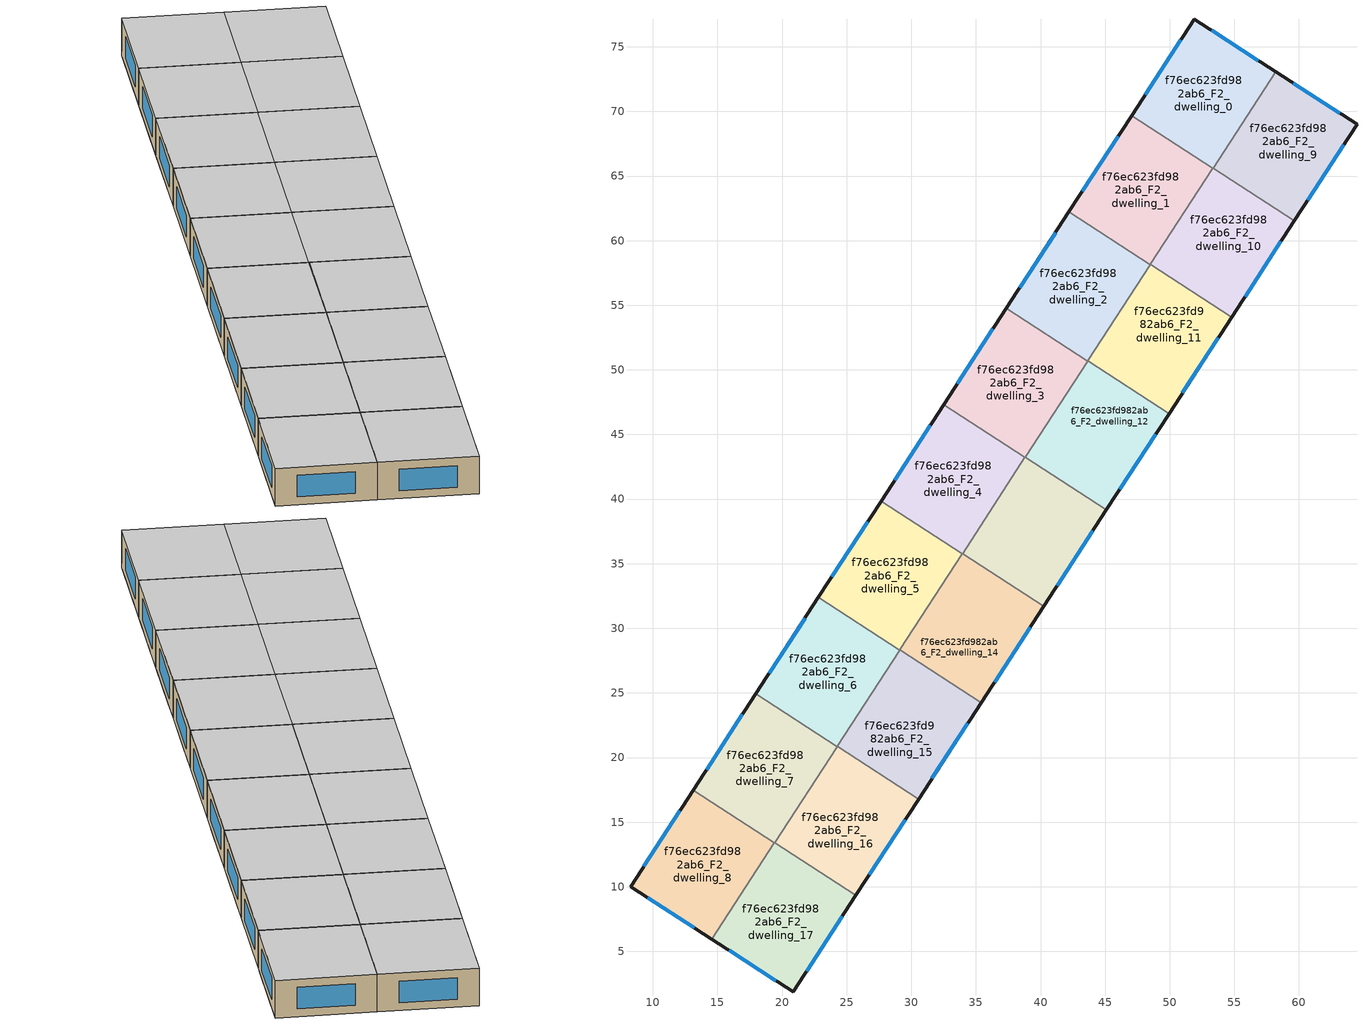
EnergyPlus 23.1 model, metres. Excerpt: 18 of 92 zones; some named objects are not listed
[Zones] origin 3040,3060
f76ec623fd982ab6_F2_dwelling_0
 floor to f76ec623fd982ab6_F1_dwelling_0 (EU_floor_Construction): 58.19,73.07 53.34,65.6 47.05,69.68 51.89,77.13 z6
 wall outside (EU_wall_Construction): 58.19,73.07 51.89,77.13 47.05,69.68 z6:9
 wall to f76ec623fd982ab6_F2_dwelling_1 (EU_wall_Construction): 47.05,69.68 53.34,65.6 z6:9
 wall to f76ec623fd982ab6_F2_dwelling_9 (EU_wall_Construction): 53.35,65.62 58.19,73.07 z6:9
 wall to f76ec623fd982ab6_F2_dwelling_10 (EU_wall_Construction): 53.34,65.6 53.35,65.62 z6:9
 window (EU_Window_Construction): 50.85,75.54 48.09,71.28 / 56.84,73.94 53.24,76.26 z6.64:8.36
 ceiling to f76ec623fd982ab6_F3_dwelling_0 (EU_floor_Construction): 53.34,65.6 58.19,73.07 51.89,77.13 47.05,69.68 z9
f76ec623fd982ab6_F2_dwelling_1
 floor to f76ec623fd982ab6_F1_dwelling_1 (EU_floor_Construction): 53.34,65.6 48.49,58.14 42.2,62.22 47.05,69.68 z6
 wall outside (EU_wall_Construction): 47.05,69.68 42.2,62.22 z6:9
 wall to f76ec623fd982ab6_F2_dwelling_2 (EU_wall_Construction): 42.2,62.22 48.49,58.14 z6:9
 wall to f76ec623fd982ab6_F2_dwelling_10 (EU_wall_Construction): 48.5,58.16 53.34,65.6 z6:9
 wall to f76ec623fd982ab6_F2_dwelling_11 (EU_wall_Construction): 48.49,58.14 48.5,58.16 z6:9
 window (EU_Window_Construction): 46.01,68.09 43.24,63.82 z6.64:8.36
 ceiling to f76ec623fd982ab6_F3_dwelling_1 (EU_floor_Construction): 48.49,58.14 53.34,65.6 47.05,69.68 42.2,62.22 z9
f76ec623fd982ab6_F2_dwelling_10
 floor to f76ec623fd982ab6_F1_dwelling_10 (EU_floor_Construction): 59.64,61.53 55.76,55.57 49.47,59.65 53.35,65.62 z6
 floor to f76ec623fd982ab6_F1_dwelling_11 (EU_floor_Construction): 55.76,55.57 54.79,54.07 48.5,58.16 49.47,59.65 z6
 wall outside (EU_wall_Construction): 54.79,54.07 59.64,61.53 z6:9
 wall to f76ec623fd982ab6_F2_dwelling_9 (EU_wall_Construction): 59.64,61.53 53.35,65.62 z6:9
 wall to f76ec623fd982ab6_F2_dwelling_11 (EU_wall_Construction): 48.5,58.16 54.79,54.07 z6:9
 window (EU_Window_Construction): 55.83,55.67 58.6,59.94 z6.64:8.36
 ceiling to f76ec623fd982ab6_F3_dwelling_10 (EU_floor_Construction): 54.79,54.07 59.64,61.53 53.35,65.62 48.5,58.16 z9
f76ec623fd982ab6_F2_dwelling_11
 floor to f76ec623fd982ab6_F1_dwelling_11 (EU_floor_Construction): 54.79,54.07 51.4,48.85 45.11,52.94 48.5,58.16 z6
 floor to f76ec623fd982ab6_F1_dwelling_12 (EU_floor_Construction): 51.4,48.85 49.94,46.62 43.66,50.7 45.11,52.94 z6
 wall outside (EU_wall_Construction): 49.94,46.62 54.79,54.07 z6:9
 wall to f76ec623fd982ab6_F2_dwelling_12 (EU_wall_Construction): 43.66,50.7 49.94,46.62 z6:9
 wall to f76ec623fd982ab6_F2_dwelling_2 (EU_wall_Construction): 48.49,58.14 43.66,50.7 z6:9
 window (EU_Window_Construction): 50.98,48.21 53.75,52.48 z6.64:8.36
 ceiling to f76ec623fd982ab6_F3_dwelling_11 (EU_floor_Construction): 49.94,46.62 54.79,54.07 48.5,58.16 43.66,50.7 z9
f76ec623fd982ab6_F2_dwelling_12
 floor to f76ec623fd982ab6_F1_dwelling_13 (EU_floor_Construction): 47.03,42.14 45.1,39.16 38.81,43.24 40.75,46.23 z6
 floor adiabatic (EU_floor_Construction): 49.94,46.62 47.03,42.14 40.75,46.23 43.66,50.7 z6
 wall outside (EU_wall_Construction): 45.1,39.16 49.94,46.62 z6:9
 wall to f76ec623fd982ab6_F2_dwelling_13 (EU_wall_Construction): 38.81,43.24 45.1,39.16 z6:9
 wall to f76ec623fd982ab6_F2_dwelling_3 (EU_wall_Construction): 43.64,50.68 38.81,43.24 z6:9
 wall to f76ec623fd982ab6_F2_dwelling_2 (EU_wall_Construction): 43.65,50.7 43.64,50.68 z6:9
 window (EU_Window_Construction): 46.13,40.75 48.9,45.02 z6.64:8.36
 ceiling to f76ec623fd982ab6_F3_dwelling_12 (EU_floor_Construction): 45.1,39.16 49.94,46.62 43.66,50.7 38.81,43.24 z9
f76ec623fd982ab6_F2_dwelling_13
 floor to f76ec623fd982ab6_F1_dwelling_13 (EU_floor_Construction): 45.1,39.16 42.67,35.43 36.39,39.51 38.81,43.24 z6
 floor to f76ec623fd982ab6_F1_dwelling_14 (EU_floor_Construction): 42.67,35.43 40.25,31.7 33.96,35.78 36.39,39.51 z6
 wall outside (EU_wall_Construction): 40.25,31.7 45.1,39.16 z6:9
 wall to f76ec623fd982ab6_F2_dwelling_14 (EU_wall_Construction): 33.96,35.78 40.25,31.7 z6:9
 wall to f76ec623fd982ab6_F2_dwelling_4 (EU_wall_Construction): 38.8,43.22 33.96,35.78 z6:9
 wall to f76ec623fd982ab6_F2_dwelling_3 (EU_wall_Construction): 38.81,43.24 38.8,43.22 z6:9
 window (EU_Window_Construction): 41.29,33.3 44.06,37.56 z6.64:8.36
 ceiling to f76ec623fd982ab6_F3_dwelling_13 (EU_floor_Construction): 40.25,31.7 45.1,39.16 38.81,43.24 33.96,35.78 z9
f76ec623fd982ab6_F2_dwelling_14
 floor to f76ec623fd982ab6_F1_dwelling_14 (EU_floor_Construction): 40.25,31.7 38.31,28.71 32.02,32.8 33.96,35.78 z6
 floor to f76ec623fd982ab6_F1_dwelling_15 (EU_floor_Construction): 38.31,28.71 35.4,24.24 29.11,28.33 32.02,32.8 z6
 wall outside (EU_wall_Construction): 35.4,24.24 40.25,31.7 z6:9
 wall to f76ec623fd982ab6_F2_dwelling_15 (EU_wall_Construction): 29.11,28.33 35.4,24.24 z6:9
 wall to f76ec623fd982ab6_F2_dwelling_5 (EU_wall_Construction): 33.95,35.76 29.11,28.33 z6:9
 wall to f76ec623fd982ab6_F2_dwelling_4 (EU_wall_Construction): 33.96,35.78 33.95,35.76 z6:9
 window (EU_Window_Construction): 36.44,25.84 39.21,30.1 z6.64:8.36
 ceiling to f76ec623fd982ab6_F3_dwelling_14 (EU_floor_Construction): 35.4,24.24 40.25,31.7 33.96,35.78 29.11,28.33 z9
f76ec623fd982ab6_F2_dwelling_15
 floor to f76ec623fd982ab6_F1_dwelling_16 (EU_floor_Construction): 33.95,22 30.56,16.78 24.27,20.87 27.66,26.09 z6
 floor to f76ec623fd982ab6_F1_dwelling_15 (EU_floor_Construction): 35.4,24.24 33.95,22 27.66,26.09 29.11,28.33 z6
 wall outside (EU_wall_Construction): 30.56,16.78 35.4,24.24 z6:9
 wall to f76ec623fd982ab6_F2_dwelling_16 (EU_wall_Construction): 24.27,20.87 30.56,16.78 z6:9
 wall to f76ec623fd982ab6_F2_dwelling_6 (EU_wall_Construction): 29.1,28.3 24.27,20.87 z6:9
 wall to f76ec623fd982ab6_F2_dwelling_5 (EU_wall_Construction): 29.11,28.33 29.1,28.3 z6:9
 window (EU_Window_Construction): 31.59,18.38 34.36,22.64 z6.64:8.36
 ceiling to f76ec623fd982ab6_F3_dwelling_15 (EU_floor_Construction): 30.56,16.78 35.4,24.24 29.11,28.33 24.27,20.87 z9
f76ec623fd982ab6_F2_dwelling_16
 floor to f76ec623fd982ab6_F1_dwelling_16 (EU_floor_Construction): 30.56,16.78 29.59,15.29 23.3,19.38 24.27,20.87 z6
 floor to f76ec623fd982ab6_F1_dwelling_17 (EU_floor_Construction): 29.59,15.29 25.71,9.32 19.42,13.41 23.3,19.38 z6
 wall outside (EU_wall_Construction): 25.71,9.32 30.56,16.78 z6:9
 wall to f76ec623fd982ab6_F2_dwelling_17 (EU_wall_Construction): 19.42,13.41 25.71,9.32 z6:9
 wall to f76ec623fd982ab6_F2_dwelling_7 (EU_wall_Construction): 24.25,20.85 19.42,13.41 z6:9
 wall to f76ec623fd982ab6_F2_dwelling_6 (EU_wall_Construction): 24.27,20.87 24.26,20.85 z6:9
 window (EU_Window_Construction): 26.75,10.92 29.52,15.18 z6.64:8.36
 ceiling to f76ec623fd982ab6_F3_dwelling_16 (EU_floor_Construction): 25.71,9.32 30.56,16.78 24.27,20.87 19.42,13.41 z9
f76ec623fd982ab6_F2_dwelling_17
 floor to f76ec623fd982ab6_F1_dwelling_17 (EU_floor_Construction): 25.71,9.32 25.22,8.58 18.94,12.66 19.42,13.41 z6
 floor to f76ec623fd982ab6_F1_dwelling_18 (EU_floor_Construction): 25.22,8.58 20.87,1.87 14.57,5.94 18.94,12.66 z6
 wall outside (EU_wall_Construction): 14.57,5.94 20.87,1.87 25.71,9.32 z6:9
 wall to f76ec623fd982ab6_F2_dwelling_8 (EU_wall_Construction): 19.41,13.39 14.57,5.94 z6:9
 wall to f76ec623fd982ab6_F2_dwelling_7 (EU_wall_Construction): 19.42,13.41 19.41,13.39 z6:9
 window (EU_Window_Construction): 21.91,3.47 24.67,7.73 / 15.92,5.07 19.52,2.74 z6.64:8.36
 ceiling to f76ec623fd982ab6_F3_dwelling_17 (EU_floor_Construction): 20.87,1.87 25.71,9.32 19.42,13.41 14.57,5.94 z9
f76ec623fd982ab6_F2_dwelling_2
 floor to f76ec623fd982ab6_F1_dwelling_2 (EU_floor_Construction): 48.49,58.14 43.64,50.68 37.35,54.77 42.2,62.22 z6
 wall outside (EU_wall_Construction): 42.2,62.22 37.35,54.77 z6:9
 wall to f76ec623fd982ab6_F2_dwelling_3 (EU_wall_Construction): 37.35,54.77 43.64,50.68 z6:9
 window (EU_Window_Construction): 41.16,60.63 38.39,56.36 z6.64:8.36
 ceiling to f76ec623fd982ab6_F3_dwelling_2 (EU_floor_Construction): 43.64,50.68 48.49,58.14 42.2,62.22 37.35,54.77 z9
f76ec623fd982ab6_F2_dwelling_3
 floor to f76ec623fd982ab6_F1_dwelling_3 (EU_floor_Construction): 43.64,50.68 38.79,43.22 32.51,47.31 37.35,54.77 z6
 wall outside (EU_wall_Construction): 37.35,54.77 32.51,47.31 z6:9
 wall to f76ec623fd982ab6_F2_dwelling_4 (EU_wall_Construction): 32.51,47.31 38.79,43.22 z6:9
 window (EU_Window_Construction): 36.32,53.17 33.55,48.91 z6.64:8.36
 ceiling to f76ec623fd982ab6_F3_dwelling_3 (EU_floor_Construction): 38.79,43.22 43.64,50.68 37.35,54.77 32.51,47.31 z9
f76ec623fd982ab6_F2_dwelling_4
 floor to f76ec623fd982ab6_F1_dwelling_4 (EU_floor_Construction): 38.79,43.22 33.95,35.76 27.66,39.85 32.51,47.31 z6
 wall outside (EU_wall_Construction): 32.51,47.31 27.66,39.85 z6:9
 wall to f76ec623fd982ab6_F2_dwelling_5 (EU_wall_Construction): 27.66,39.85 33.95,35.76 z6:9
 window (EU_Window_Construction): 31.47,45.71 28.7,41.45 z6.64:8.36
 ceiling to f76ec623fd982ab6_F3_dwelling_4 (EU_floor_Construction): 33.95,35.76 38.79,43.22 32.51,47.31 27.66,39.85 z9
f76ec623fd982ab6_F2_dwelling_5
 floor to f76ec623fd982ab6_F1_dwelling_5 (EU_floor_Construction): 33.95,35.76 29.1,28.3 22.82,32.39 27.66,39.85 z6
 wall outside (EU_wall_Construction): 27.66,39.85 22.82,32.39 z6:9
 wall to f76ec623fd982ab6_F2_dwelling_6 (EU_wall_Construction): 22.82,32.39 29.1,28.3 z6:9
 window (EU_Window_Construction): 26.62,38.25 23.85,33.99 z6.64:8.36
 ceiling to f76ec623fd982ab6_F3_dwelling_5 (EU_floor_Construction): 29.1,28.3 33.95,35.76 27.66,39.85 22.82,32.39 z9
f76ec623fd982ab6_F2_dwelling_6
 floor to f76ec623fd982ab6_F1_dwelling_6 (EU_floor_Construction): 29.1,28.3 24.26,20.85 17.97,24.93 22.82,32.39 z6
 wall outside (EU_wall_Construction): 22.82,32.39 17.97,24.93 z6:9
 wall to f76ec623fd982ab6_F2_dwelling_7 (EU_wall_Construction): 17.97,24.93 24.26,20.85 z6:9
 window (EU_Window_Construction): 21.78,30.79 19.01,26.53 z6.64:8.36
 ceiling to f76ec623fd982ab6_F3_dwelling_6 (EU_floor_Construction): 24.26,20.85 29.1,28.3 22.82,32.39 17.97,24.93 z9
f76ec623fd982ab6_F2_dwelling_7
 floor to f76ec623fd982ab6_F1_dwelling_7 (EU_floor_Construction): 24.26,20.85 19.41,13.39 13.12,17.47 17.97,24.93 z6
 wall outside (EU_wall_Construction): 17.97,24.93 13.12,17.47 z6:9
 wall to f76ec623fd982ab6_F2_dwelling_8 (EU_wall_Construction): 13.12,17.47 19.41,13.39 z6:9
 window (EU_Window_Construction): 16.93,23.33 14.16,19.07 z6.64:8.36
 ceiling to f76ec623fd982ab6_F3_dwelling_7 (EU_floor_Construction): 19.41,13.39 24.26,20.85 17.97,24.93 13.12,17.47 z9
f76ec623fd982ab6_F2_dwelling_8
 floor to f76ec623fd982ab6_F1_dwelling_8 (EU_floor_Construction): 19.41,13.39 14.57,5.94 8.27,10 13.12,17.47 z6
 wall outside (EU_wall_Construction): 13.12,17.47 8.27,10 14.57,5.94 z6:9
 window (EU_Window_Construction): 9.62,9.13 13.22,6.81 / 12.08,15.87 9.31,11.6 z6.64:8.36
 ceiling to f76ec623fd982ab6_F3_dwelling_8 (EU_floor_Construction): 14.57,5.94 19.41,13.39 13.12,17.47 8.27,10 z9
f76ec623fd982ab6_F2_dwelling_9
 floor to f76ec623fd982ab6_F1_dwelling_9 (EU_floor_Construction): 64.49,69 60.12,62.28 53.83,66.37 58.19,73.07 z6
 floor to f76ec623fd982ab6_F1_dwelling_10 (EU_floor_Construction): 60.12,62.28 59.64,61.53 53.35,65.62 53.83,66.37 z6
 wall outside (EU_wall_Construction): 59.64,61.53 64.49,69 58.19,73.07 z6:9
 window (EU_Window_Construction): 63.14,69.87 59.54,72.2 / 60.68,63.13 63.45,67.4 z6.64:8.36
 ceiling to f76ec623fd982ab6_F3_dwelling_9 (EU_floor_Construction): 59.64,61.53 64.49,69 58.19,73.07 53.35,65.62 z9
[Building]
EU S2 Campaign: North Axis=0; Terrain=City; Solar Distribution=FullExterior
[Site:Location]
Yerevan-Zvartnots.Intl.AP: Latitude=40.15; Longitude=44.383; Time Zone=4; Elevation=854
[SizingPeriod:WeatherFileDays]
AnnualSizingPeriod: Begin Month=1; Begin Day of Month=1; End Month=12; End Day of Month=31; Day of Week for Start Day=Monday; Use Weather File Daylight Saving Period=No; Use Weather File Rain and Snow Indicators=No
[MATERIAL]
EU_InternalMass_Material: Roughness=MediumRough; Thickness=0.1; Conductivity=1; Density=1800; Specific Heat=900; Thermal Absorptance=0.9; Solar Absorptance=0.7; Visible Absorptance=0.7
[MATERIAL:NOMASS] Roughness=MediumRough; Thermal Absorptance=0.9; Solar Absorptance=0.7; Visible Absorptance=0.7
Name | Thermal Resistance
EU_wall_NoMass | 1.05043
EU_floor_NoMass | 0.478065
[WINDOWMATERIAL:SIMPLEGLAZINGSYSTEM]
EU_Window_SimpleGlazing: UFactor=2.5566; Solar Heat Gain Coefficient=0.75; Visible Transmittance=0.75
[CONSTRUCTION]
EU_wall_Construction: EU_wall_NoMass
EU_floor_Construction: EU_floor_NoMass
EU_Window_Construction: EU_Window_SimpleGlazing
EU_InternalMass_Construction: EU_InternalMass_Material
[ZONE] Type=1; Multiplier=1; Ceiling Height=autocalculate; Floor Area=autocalculate; Part of Total Floor Area=Yes
Name | Volume
f76ec623fd982ab6_F2_dwelling_0 | 200.078
f76ec623fd982ab6_F2_dwelling_1; f76ec623fd982ab6_F2_dwelling_12 | 200.084
f76ec623fd982ab6_F2_dwelling_10; f76ec623fd982ab6_F2_dwelling_11; f76ec623fd982ab6_F2_dwelling_14 | 200.121
f76ec623fd982ab6_F2_dwelling_13 | 200.104
f76ec623fd982ab6_F2_dwelling_15 | 200.102
f76ec623fd982ab6_F2_dwelling_16 | 200.124
f76ec623fd982ab6_F2_dwelling_17 | 200.098
f76ec623fd982ab6_F2_dwelling_2; f76ec623fd982ab6_F2_dwelling_3; f76ec623fd982ab6_F2_dwelling_5 | 200.082
f76ec623fd982ab6_F2_dwelling_4 | 200.072
f76ec623fd982ab6_F2_dwelling_6; f76ec623fd982ab6_F2_dwelling_7 | 200.099
f76ec623fd982ab6_F2_dwelling_8 | 200.076
f76ec623fd982ab6_F2_dwelling_9 | 200.115
[INTERNALMASS] Construction=EU_InternalMass_Construction
Name | Zone or ZoneList | Surface Area
f76ec623fd982ab6_F2_dwelling_0_EU_InternalMass | f76ec623fd982ab6_F2_dwelling_0 | 66.6927
f76ec623fd982ab6_F2_dwelling_1_EU_InternalMass | f76ec623fd982ab6_F2_dwelling_1 | 66.6947
f76ec623fd982ab6_F2_dwelling_2_EU_InternalMass | f76ec623fd982ab6_F2_dwelling_2 | 66.694
f76ec623fd982ab6_F2_dwelling_3_EU_InternalMass | f76ec623fd982ab6_F2_dwelling_3 | 66.694
f76ec623fd982ab6_F2_dwelling_4_EU_InternalMass | f76ec623fd982ab6_F2_dwelling_4 | 66.6981
f76ec623fd982ab6_F2_dwelling_5_EU_InternalMass | f76ec623fd982ab6_F2_dwelling_5 | 66.694
f76ec623fd982ab6_F2_dwelling_6_EU_InternalMass | f76ec623fd982ab6_F2_dwelling_6 | 66.6996
f76ec623fd982ab6_F2_dwelling_7_EU_InternalMass | f76ec623fd982ab6_F2_dwelling_7 | 66.6996
f76ec623fd982ab6_F2_dwelling_8_EU_InternalMass | f76ec623fd982ab6_F2_dwelling_8 | 66.692
f76ec623fd982ab6_F2_dwelling_9_EU_InternalMass | f76ec623fd982ab6_F2_dwelling_9 | 66.705
f76ec623fd982ab6_F2_dwelling_10_EU_InternalMass | f76ec623fd982ab6_F2_dwelling_10 | 66.707
f76ec623fd982ab6_F2_dwelling_11_EU_InternalMass | f76ec623fd982ab6_F2_dwelling_11 | 66.707
f76ec623fd982ab6_F2_dwelling_12_EU_InternalMass | f76ec623fd982ab6_F2_dwelling_12 | 66.695
f76ec623fd982ab6_F2_dwelling_13_EU_InternalMass | f76ec623fd982ab6_F2_dwelling_13 | 66.7013
f76ec623fd982ab6_F2_dwelling_14_EU_InternalMass | f76ec623fd982ab6_F2_dwelling_14 | 66.707
f76ec623fd982ab6_F2_dwelling_15_EU_InternalMass | f76ec623fd982ab6_F2_dwelling_15 | 66.7007
f76ec623fd982ab6_F2_dwelling_16_EU_InternalMass | f76ec623fd982ab6_F2_dwelling_16 | 66.7078
f76ec623fd982ab6_F2_dwelling_17_EU_InternalMass | f76ec623fd982ab6_F2_dwelling_17 | 66.6994
[OTHEREQUIPMENT] Fuel Type=Electricity; Design Level Calculation Method=Watts/Area; Power per Zone Floor Area=1; Fraction Latent=0; Fraction Radiant=0; Fraction Lost=0; Carbon Dioxide Generation Rate=0; EndUse Subcategory=EU_Step8_InternalGains
Name | Zone or ZoneList or Space or SpaceList | Schedule
EU_Step8_InternalGain_f76ec623fd982ab6_F2_dwelling_0_f000 | f76ec623fd982ab6_F2_dwelling_0 | EU_Step8_GainSchedule_f76ec623fd982ab6_F2_dwelling_0_f000
EU_Step8_InternalGain_f76ec623fd982ab6_F2_dwelling_1_f000 | f76ec623fd982ab6_F2_dwelling_1 | EU_Step8_GainSchedule_f76ec623fd982ab6_F2_dwelling_1_f000
EU_Step8_InternalGain_f76ec623fd982ab6_F2_dwelling_2_f000 | f76ec623fd982ab6_F2_dwelling_2 | EU_Step8_GainSchedule_f76ec623fd982ab6_F2_dwelling_2_f000
EU_Step8_InternalGain_f76ec623fd982ab6_F2_dwelling_3_f000 | f76ec623fd982ab6_F2_dwelling_3 | EU_Step8_GainSchedule_f76ec623fd982ab6_F2_dwelling_3_f000
EU_Step8_InternalGain_f76ec623fd982ab6_F2_dwelling_4_f000 | f76ec623fd982ab6_F2_dwelling_4 | EU_Step8_GainSchedule_f76ec623fd982ab6_F2_dwelling_4_f000
EU_Step8_InternalGain_f76ec623fd982ab6_F2_dwelling_5_f000 | f76ec623fd982ab6_F2_dwelling_5 | EU_Step8_GainSchedule_f76ec623fd982ab6_F2_dwelling_5_f000
EU_Step8_InternalGain_f76ec623fd982ab6_F2_dwelling_6_f000 | f76ec623fd982ab6_F2_dwelling_6 | EU_Step8_GainSchedule_f76ec623fd982ab6_F2_dwelling_6_f000
EU_Step8_InternalGain_f76ec623fd982ab6_F2_dwelling_7_f000 | f76ec623fd982ab6_F2_dwelling_7 | EU_Step8_GainSchedule_f76ec623fd982ab6_F2_dwelling_7_f000
EU_Step8_InternalGain_f76ec623fd982ab6_F2_dwelling_8_f000 | f76ec623fd982ab6_F2_dwelling_8 | EU_Step8_GainSchedule_f76ec623fd982ab6_F2_dwelling_8_f000
EU_Step8_InternalGain_f76ec623fd982ab6_F2_dwelling_9_f000 | f76ec623fd982ab6_F2_dwelling_9 | EU_Step8_GainSchedule_f76ec623fd982ab6_F2_dwelling_9_f000
EU_Step8_InternalGain_f76ec623fd982ab6_F2_dwelling_10_f000 | f76ec623fd982ab6_F2_dwelling_10 | EU_Step8_GainSchedule_f76ec623fd982ab6_F2_dwelling_10_f000
EU_Step8_InternalGain_f76ec623fd982ab6_F2_dwelling_11_f000 | f76ec623fd982ab6_F2_dwelling_11 | EU_Step8_GainSchedule_f76ec623fd982ab6_F2_dwelling_11_f000
EU_Step8_InternalGain_f76ec623fd982ab6_F2_dwelling_12_f000 | f76ec623fd982ab6_F2_dwelling_12 | EU_Step8_GainSchedule_f76ec623fd982ab6_F2_dwelling_12_f000
EU_Step8_InternalGain_f76ec623fd982ab6_F2_dwelling_13_f000 | f76ec623fd982ab6_F2_dwelling_13 | EU_Step8_GainSchedule_f76ec623fd982ab6_F2_dwelling_13_f000
EU_Step8_InternalGain_f76ec623fd982ab6_F2_dwelling_14_f000 | f76ec623fd982ab6_F2_dwelling_14 | EU_Step8_GainSchedule_f76ec623fd982ab6_F2_dwelling_14_f000
EU_Step8_InternalGain_f76ec623fd982ab6_F2_dwelling_15_f000 | f76ec623fd982ab6_F2_dwelling_15 | EU_Step8_GainSchedule_f76ec623fd982ab6_F2_dwelling_15_f000
EU_Step8_InternalGain_f76ec623fd982ab6_F2_dwelling_16_f000 | f76ec623fd982ab6_F2_dwelling_16 | EU_Step8_GainSchedule_f76ec623fd982ab6_F2_dwelling_16_f000
EU_Step8_InternalGain_f76ec623fd982ab6_F2_dwelling_17_f000 | f76ec623fd982ab6_F2_dwelling_17 | EU_Step8_GainSchedule_f76ec623fd982ab6_F2_dwelling_17_f000
[ZONEVENTILATION:DESIGNFLOWRATE] Schedule=EU_AlwaysOn; Design Flow Rate Calculation Method=AirChanges/Hour; Air Changes per Hour=0.557805; Ventilation Type=Natural; Fan Pressure Rise=0; Fan Total Efficiency=1; Constant Term Coefficient=1; Temperature Term Coefficient=0; Velocity Term Coefficient=0; Velocity Squared Term Coefficient=0; Minimum Indoor Temperature=-100; Maximum Indoor Temperature=100; Delta Temperature=-100; Minimum Outdoor Temperature=-100; Maximum Outdoor Temperature=100; Maximum Wind Speed=40
Name | Zone or ZoneList or Space or SpaceList
EU_ConstantAir_f76ec623fd982ab6_F2_dwelling_0 | f76ec623fd982ab6_F2_dwelling_0
EU_ConstantAir_f76ec623fd982ab6_F2_dwelling_1 | f76ec623fd982ab6_F2_dwelling_1
EU_ConstantAir_f76ec623fd982ab6_F2_dwelling_2 | f76ec623fd982ab6_F2_dwelling_2
EU_ConstantAir_f76ec623fd982ab6_F2_dwelling_3 | f76ec623fd982ab6_F2_dwelling_3
EU_ConstantAir_f76ec623fd982ab6_F2_dwelling_4 | f76ec623fd982ab6_F2_dwelling_4
EU_ConstantAir_f76ec623fd982ab6_F2_dwelling_5 | f76ec623fd982ab6_F2_dwelling_5
EU_ConstantAir_f76ec623fd982ab6_F2_dwelling_6 | f76ec623fd982ab6_F2_dwelling_6
EU_ConstantAir_f76ec623fd982ab6_F2_dwelling_7 | f76ec623fd982ab6_F2_dwelling_7
EU_ConstantAir_f76ec623fd982ab6_F2_dwelling_8 | f76ec623fd982ab6_F2_dwelling_8
EU_ConstantAir_f76ec623fd982ab6_F2_dwelling_9 | f76ec623fd982ab6_F2_dwelling_9
EU_ConstantAir_f76ec623fd982ab6_F2_dwelling_10 | f76ec623fd982ab6_F2_dwelling_10
EU_ConstantAir_f76ec623fd982ab6_F2_dwelling_11 | f76ec623fd982ab6_F2_dwelling_11
EU_ConstantAir_f76ec623fd982ab6_F2_dwelling_12 | f76ec623fd982ab6_F2_dwelling_12
EU_ConstantAir_f76ec623fd982ab6_F2_dwelling_13 | f76ec623fd982ab6_F2_dwelling_13
EU_ConstantAir_f76ec623fd982ab6_F2_dwelling_14 | f76ec623fd982ab6_F2_dwelling_14
EU_ConstantAir_f76ec623fd982ab6_F2_dwelling_15 | f76ec623fd982ab6_F2_dwelling_15
EU_ConstantAir_f76ec623fd982ab6_F2_dwelling_16 | f76ec623fd982ab6_F2_dwelling_16
EU_ConstantAir_f76ec623fd982ab6_F2_dwelling_17 | f76ec623fd982ab6_F2_dwelling_17
[HVACTEMPLATE:ZONE:IDEALLOADSAIRSYSTEM] System Availability Schedule=EU_AlwaysOn; Maximum Heating Supply Air Temperature=50; Minimum Cooling Supply Air Temperature=13; Maximum Heating Supply Air Humidity Ratio=0.0156; Minimum Cooling Supply Air Humidity Ratio=0.0077; Heating Limit=NoLimit; Cooling Limit=NoLimit; Heating Availability Schedule=EU_AlwaysOn; Cooling Availability Schedule=EU_CoolingOff; Dehumidification Control Type=ConstantSensibleHeatRatio; Cooling Sensible Heat Ratio=0.7; Dehumidification Setpoint=60; Humidification Control Type=None; Humidification Setpoint=30; Outdoor Air Method=None; Outdoor Air Flow Rate per Person=0.00944; Outdoor Air Flow Rate per Zone Floor Area=0; Outdoor Air Flow Rate per Zone=0; Demand Controlled Ventilation Type=None; Outdoor Air Economizer Type=NoEconomizer; Heat Recovery Type=None; Sensible Heat Recovery Effectiveness=0.7; Latent Heat Recovery Effectiveness=0.65
Name | Template Thermostat
f76ec623fd982ab6_F2_dwelling_0 | EU_HeatOnly_f76ec623fd982ab6_F2_dwelling_0
f76ec623fd982ab6_F2_dwelling_1 | EU_HeatOnly_f76ec623fd982ab6_F2_dwelling_1
f76ec623fd982ab6_F2_dwelling_2 | EU_HeatOnly_f76ec623fd982ab6_F2_dwelling_2
f76ec623fd982ab6_F2_dwelling_3 | EU_HeatOnly_f76ec623fd982ab6_F2_dwelling_3
f76ec623fd982ab6_F2_dwelling_4 | EU_HeatOnly_f76ec623fd982ab6_F2_dwelling_4
f76ec623fd982ab6_F2_dwelling_5 | EU_HeatOnly_f76ec623fd982ab6_F2_dwelling_5
f76ec623fd982ab6_F2_dwelling_6 | EU_HeatOnly_f76ec623fd982ab6_F2_dwelling_6
f76ec623fd982ab6_F2_dwelling_7 | EU_HeatOnly_f76ec623fd982ab6_F2_dwelling_7
f76ec623fd982ab6_F2_dwelling_8 | EU_HeatOnly_f76ec623fd982ab6_F2_dwelling_8
f76ec623fd982ab6_F2_dwelling_9 | EU_HeatOnly_f76ec623fd982ab6_F2_dwelling_9
f76ec623fd982ab6_F2_dwelling_10 | EU_HeatOnly_f76ec623fd982ab6_F2_dwelling_10
f76ec623fd982ab6_F2_dwelling_11 | EU_HeatOnly_f76ec623fd982ab6_F2_dwelling_11
f76ec623fd982ab6_F2_dwelling_12 | EU_HeatOnly_f76ec623fd982ab6_F2_dwelling_12
f76ec623fd982ab6_F2_dwelling_13 | EU_HeatOnly_f76ec623fd982ab6_F2_dwelling_13
f76ec623fd982ab6_F2_dwelling_14 | EU_HeatOnly_f76ec623fd982ab6_F2_dwelling_14
f76ec623fd982ab6_F2_dwelling_15 | EU_HeatOnly_f76ec623fd982ab6_F2_dwelling_15
f76ec623fd982ab6_F2_dwelling_16 | EU_HeatOnly_f76ec623fd982ab6_F2_dwelling_16
f76ec623fd982ab6_F2_dwelling_17 | EU_HeatOnly_f76ec623fd982ab6_F2_dwelling_17
[SIZING:ZONE] Zone Cooling Design Supply Air Temperature Input Method=SupplyAirTemperature; Zone Cooling Design Supply Air Temperature=13; Zone Heating Design Supply Air Temperature Input Method=SupplyAirTemperature; Zone Heating Design Supply Air Temperature=50; Zone Cooling Design Supply Air Humidity Ratio=0.008; Zone Heating Design Supply Air Humidity Ratio=0.008; Cooling Design Air Flow Method=DesignDay; Cooling Design Air Flow Rate=0; Cooling Minimum Air Flow per Zone Floor Area=0.000762; Cooling Minimum Air Flow=0; Cooling Minimum Air Flow Fraction=0.2; Heating Design Air Flow Method=DesignDay; Heating Design Air Flow Rate=0; Heating Maximum Air Flow per Zone Floor Area=0.002032; Heating Maximum Air Flow=0.141576; Heating Maximum Air Flow Fraction=0.3; Account for Dedicated Outdoor Air System=No; Dedicated Outdoor Air System Control Strategy=NeutralSupplyAir; Dedicated Outdoor Air Low Setpoint Temperature for Design=autosize; Dedicated Outdoor Air High Setpoint Temperature for Design=autosize; Zone Load Sizing Method=Sensible Load Only No Latent Load; Zone Latent Cooling Design Supply Air Humidity Ratio Input Method=HumidityRatioDifference; Zone Cooling Design Supply Air Humidity Ratio Difference=0.005; Zone Latent Heating Design Supply Air Humidity Ratio Input Method=HumidityRatioDifference; Zone Humidification Design Supply Air Humidity Ratio Difference=0.005
f76ec623fd982ab6_F2_dwelling_0; f76ec623fd982ab6_F2_dwelling_1; f76ec623fd982ab6_F2_dwelling_2; f76ec623fd982ab6_F2_dwelling_3; f76ec623fd982ab6_F2_dwelling_4; f76ec623fd982ab6_F2_dwelling_5; f76ec623fd982ab6_F2_dwelling_6; f76ec623fd982ab6_F2_dwelling_7; f76ec623fd982ab6_F2_dwelling_8; f76ec623fd982ab6_F2_dwelling_9; f76ec623fd982ab6_F2_dwelling_10; f76ec623fd982ab6_F2_dwelling_11; f76ec623fd982ab6_F2_dwelling_12; f76ec623fd982ab6_F2_dwelling_13; f76ec623fd982ab6_F2_dwelling_14; f76ec623fd982ab6_F2_dwelling_15; f76ec623fd982ab6_F2_dwelling_16; f76ec623fd982ab6_F2_dwelling_17
[SCHEDULE:CONSTANT]
Name | Hourly Value
EU_AlwaysOn | 1
EU_CoolingOff | 0
[SCHEDULE:FILE] Column Number=1; Rows to Skip at Top=0; Number of Hours of Data=8760; Column Separator=Comma; Interpolate to Timestep=No; Minutes per Item=60; Adjust Schedule for Daylight Savings=Yes
Name | File
EU_Step8_GainSchedule_f76ec623fd982ab6_F2_dwelling_0_f000 | ../../schedules/f76ec623fd982ab6/f76ec623fd982ab6_F2_dwelling_0_f000_gain.csv
EU_Step8_GainSchedule_f76ec623fd982ab6_F2_dwelling_1_f000 | ../../schedules/f76ec623fd982ab6/f76ec623fd982ab6_F2_dwelling_1_f000_gain.csv
EU_Step8_GainSchedule_f76ec623fd982ab6_F2_dwelling_2_f000 | ../../schedules/f76ec623fd982ab6/f76ec623fd982ab6_F2_dwelling_2_f000_gain.csv
EU_Step8_GainSchedule_f76ec623fd982ab6_F2_dwelling_3_f000 | ../../schedules/f76ec623fd982ab6/f76ec623fd982ab6_F2_dwelling_3_f000_gain.csv
EU_Step8_GainSchedule_f76ec623fd982ab6_F2_dwelling_4_f000 | ../../schedules/f76ec623fd982ab6/f76ec623fd982ab6_F2_dwelling_4_f000_gain.csv
EU_Step8_GainSchedule_f76ec623fd982ab6_F2_dwelling_5_f000 | ../../schedules/f76ec623fd982ab6/f76ec623fd982ab6_F2_dwelling_5_f000_gain.csv
EU_Step8_GainSchedule_f76ec623fd982ab6_F2_dwelling_6_f000 | ../../schedules/f76ec623fd982ab6/f76ec623fd982ab6_F2_dwelling_6_f000_gain.csv
EU_Step8_GainSchedule_f76ec623fd982ab6_F2_dwelling_7_f000 | ../../schedules/f76ec623fd982ab6/f76ec623fd982ab6_F2_dwelling_7_f000_gain.csv
EU_Step8_GainSchedule_f76ec623fd982ab6_F2_dwelling_8_f000 | ../../schedules/f76ec623fd982ab6/f76ec623fd982ab6_F2_dwelling_8_f000_gain.csv
EU_Step8_GainSchedule_f76ec623fd982ab6_F2_dwelling_9_f000 | ../../schedules/f76ec623fd982ab6/f76ec623fd982ab6_F2_dwelling_9_f000_gain.csv
EU_Step8_GainSchedule_f76ec623fd982ab6_F2_dwelling_10_f000 | ../../schedules/f76ec623fd982ab6/f76ec623fd982ab6_F2_dwelling_10_f000_gain.csv
EU_Step8_GainSchedule_f76ec623fd982ab6_F2_dwelling_11_f000 | ../../schedules/f76ec623fd982ab6/f76ec623fd982ab6_F2_dwelling_11_f000_gain.csv
EU_Step8_GainSchedule_f76ec623fd982ab6_F2_dwelling_12_f000 | ../../schedules/f76ec623fd982ab6/f76ec623fd982ab6_F2_dwelling_12_f000_gain.csv
EU_Step8_GainSchedule_f76ec623fd982ab6_F2_dwelling_13_f000 | ../../schedules/f76ec623fd982ab6/f76ec623fd982ab6_F2_dwelling_13_f000_gain.csv
EU_Step8_GainSchedule_f76ec623fd982ab6_F2_dwelling_14_f000 | ../../schedules/f76ec623fd982ab6/f76ec623fd982ab6_F2_dwelling_14_f000_gain.csv
EU_Step8_GainSchedule_f76ec623fd982ab6_F2_dwelling_15_f000 | ../../schedules/f76ec623fd982ab6/f76ec623fd982ab6_F2_dwelling_15_f000_gain.csv
EU_Step8_GainSchedule_f76ec623fd982ab6_F2_dwelling_16_f000 | ../../schedules/f76ec623fd982ab6/f76ec623fd982ab6_F2_dwelling_16_f000_gain.csv
EU_Step8_GainSchedule_f76ec623fd982ab6_F2_dwelling_17_f000 | ../../schedules/f76ec623fd982ab6/f76ec623fd982ab6_F2_dwelling_17_f000_gain.csv
